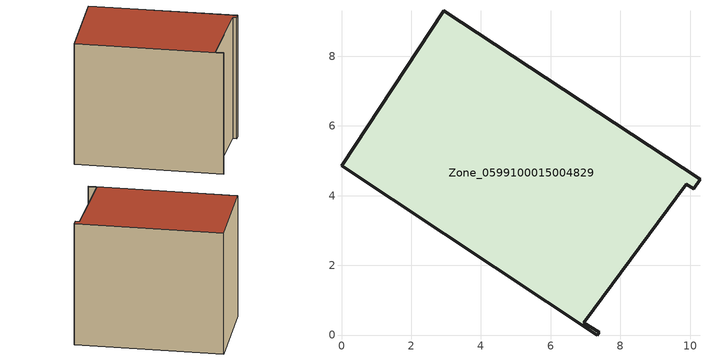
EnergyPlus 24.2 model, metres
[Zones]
Zone_0599100015004829
 floor ground (C_G): 0,4.86 2.93,9.3 10.28,4.48 10.1,4.2 9.89,4.33 6.95,0.35 7.39,0.08 7.34,0 z0.89
 wall outside (C_F): 2.93,9.3 0,4.86 7.34,0 7.39,0.08 6.95,0.35 9.89,4.33 10.1,4.2 10.28,4.48 2.93,9.3 z0.89:8.61
 roof outside (C_R): 6.95,0.35 9.89,4.33 10.1,4.2 10.28,4.48 2.93,9.3 0,4.86 7.34,0 7.39,0.08 z8.61
[BUILDING]
Pand.0599100015004829: North Axis=0; Terrain=City; Loads Convergence Tolerance Value=0.04; Temperature Convergence Tolerance Value=0.4; Solar Distribution=FullExterior; Maximum Number of Warmup Days=25; Minimum Number of Warmup Days=1
[Site:Location]
Rotterdam.The.Hague.AP_ZH_NLD Design_Conditions: Latitude=51.96; Longitude=4.45; Time Zone=1; Elevation=-4.5
[SITE:GROUNDTEMPERATURE:BUILDINGSURFACE]
18, 18, 18, 18, 18, 18, 18, 18, 18, 18, 18, 18
[MATERIAL] Thermal Absorptance=0.9; Solar Absorptance=0.7; Visible Absorptance=0.7
Name | Roughness | Thickness | Conductivity | Density | Specific Heat
G.TI.1975-1991 | MediumSmooth | 0.15 | 0.288461 | 540 | 1210
F.TI.1975-1991 | Rough | 0.3 | 0.230769 | 1920 | 840
R.TI.1975-1991 | MediumRough | 0.2 | 0.153846 | 1500 | 1000
[CONSTRUCTION]
C_G: G.TI.1975-1991
C_F: F.TI.1975-1991
C_R: R.TI.1975-1991
[ZONE]
Zone_0599100015004829: Type=1; Multiplier=1; Ceiling Height=Autocalculate; Volume=Autocalculate; Floor Area=autocalculate; Part of Total Floor Area=Yes
[ZONEINFILTRATION:DESIGNFLOWRATE]
Infil_Zone_0599100015004829: Zone or ZoneList or Space or SpaceList=Zone_0599100015004829; Schedule=AlwaysOn; Design Flow Rate Calculation Method=Flow/Area; Flow Rate per Floor Area=0.003; Constant Term Coefficient=1; Temperature Term Coefficient=0; Velocity Term Coefficient=0; Velocity Squared Term Coefficient=0
[HVACTEMPLATE:ZONE:IDEALLOADSAIRSYSTEM]
Zone_0599100015004829: Maximum Heating Supply Air Temperature=50; Minimum Cooling Supply Air Temperature=13; Maximum Heating Supply Air Humidity Ratio=0.0156; Minimum Cooling Supply Air Humidity Ratio=0.0077; Heating Limit=NoLimit; Cooling Limit=NoLimit; Dehumidification Control Type=ConstantSensibleHeatRatio; Cooling Sensible Heat Ratio=0.7; Dehumidification Setpoint=60; Humidification Control Type=None; Humidification Setpoint=30; Outdoor Air Method=None; Outdoor Air Flow Rate per Person=0.00944; Outdoor Air Flow Rate per Zone Floor Area=0; Outdoor Air Flow Rate per Zone=0; Demand Controlled Ventilation Type=None; Outdoor Air Economizer Type=NoEconomizer; Heat Recovery Type=None; Sensible Heat Recovery Effectiveness=0.7; Latent Heat Recovery Effectiveness=0.65
[ZONECONTROL:THERMOSTAT]
ThermostatControl_Zone_0599100015004829: Zone or ZoneList=Zone_0599100015004829; Control Type Schedule=DualSetpointControlType; Control 1=Thermostat_Zone_0599100015004829; Temperature Difference Between Cutout And Setpoint=0
[THERMOSTATSETPOINT:DUALSETPOINT]
Thermostat_Zone_0599100015004829: Heating Setpoint Temperature Schedule=HeatingSetpoint_Zone_0599100015004829; Cooling Setpoint Temperature Schedule=CoolingSetpoint_Zone_0599100015004829
[SCHEDULE:COMPACT]
HeatingSetpoint_Zone_0599100015004829: Through: 12/31, For: AllDays, Until: 24:00, 21
CoolingSetpoint_Zone_0599100015004829: Through: 12/31, For: AllDays, Until: 24:00, 24
DualSetpointControlType: Through: 12/31, For: AllDays, Until: 24:00, 4
AlwaysOn: Through: 12/31, For: AllDays, Until: 24:00, 1
